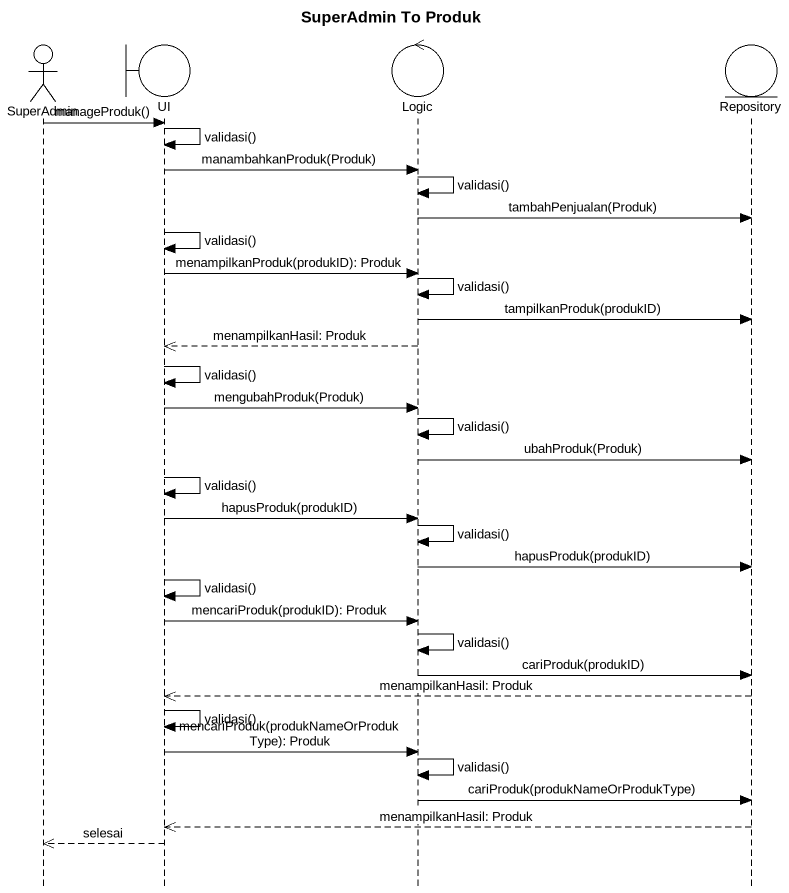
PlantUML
@startuml
title SuperAdmin To Produk
hide footbox
actor SuperAdmin
boundary UI
control Logic
entity Repository

SuperAdmin -> UI : manageProduk()
UI -> UI : validasi()
UI -> Logic : manambahkanProduk(Produk)
Logic -> Logic : validasi()
Logic -> Repository : tambahPenjualan(Produk)
UI -> UI : validasi()
UI -> Logic : menampilkanProduk(produkID): Produk
Logic -> Logic : validasi()
Logic -> Repository : tampilkanProduk(produkID)
Logic -->> UI : menampilkanHasil: Produk
UI -> UI : validasi()
UI -> Logic : mengubahProduk(Produk)
Logic -> Logic : validasi()
Logic -> Repository : ubahProduk(Produk)
UI -> UI : validasi()
UI -> Logic : hapusProduk(produkID)
Logic -> Logic : validasi()
Logic -> Repository : hapusProduk(produkID)
UI -> UI : validasi()
UI -> Logic : mencariProduk(produkID): Produk
Logic -> Logic : validasi()
Logic -> Repository : cariProduk(produkID)
Repository -->> UI : menampilkanHasil: Produk
UI -> UI : validasi()
UI -> Logic : mencariProduk(produkNameOrProdukType): Produk
Logic -> Logic : validasi()
Logic -> Repository : cariProduk(produkNameOrProdukType)
Repository -->> UI : menampilkanHasil: Produk
UI -->> SuperAdmin : selesai
@enduml
